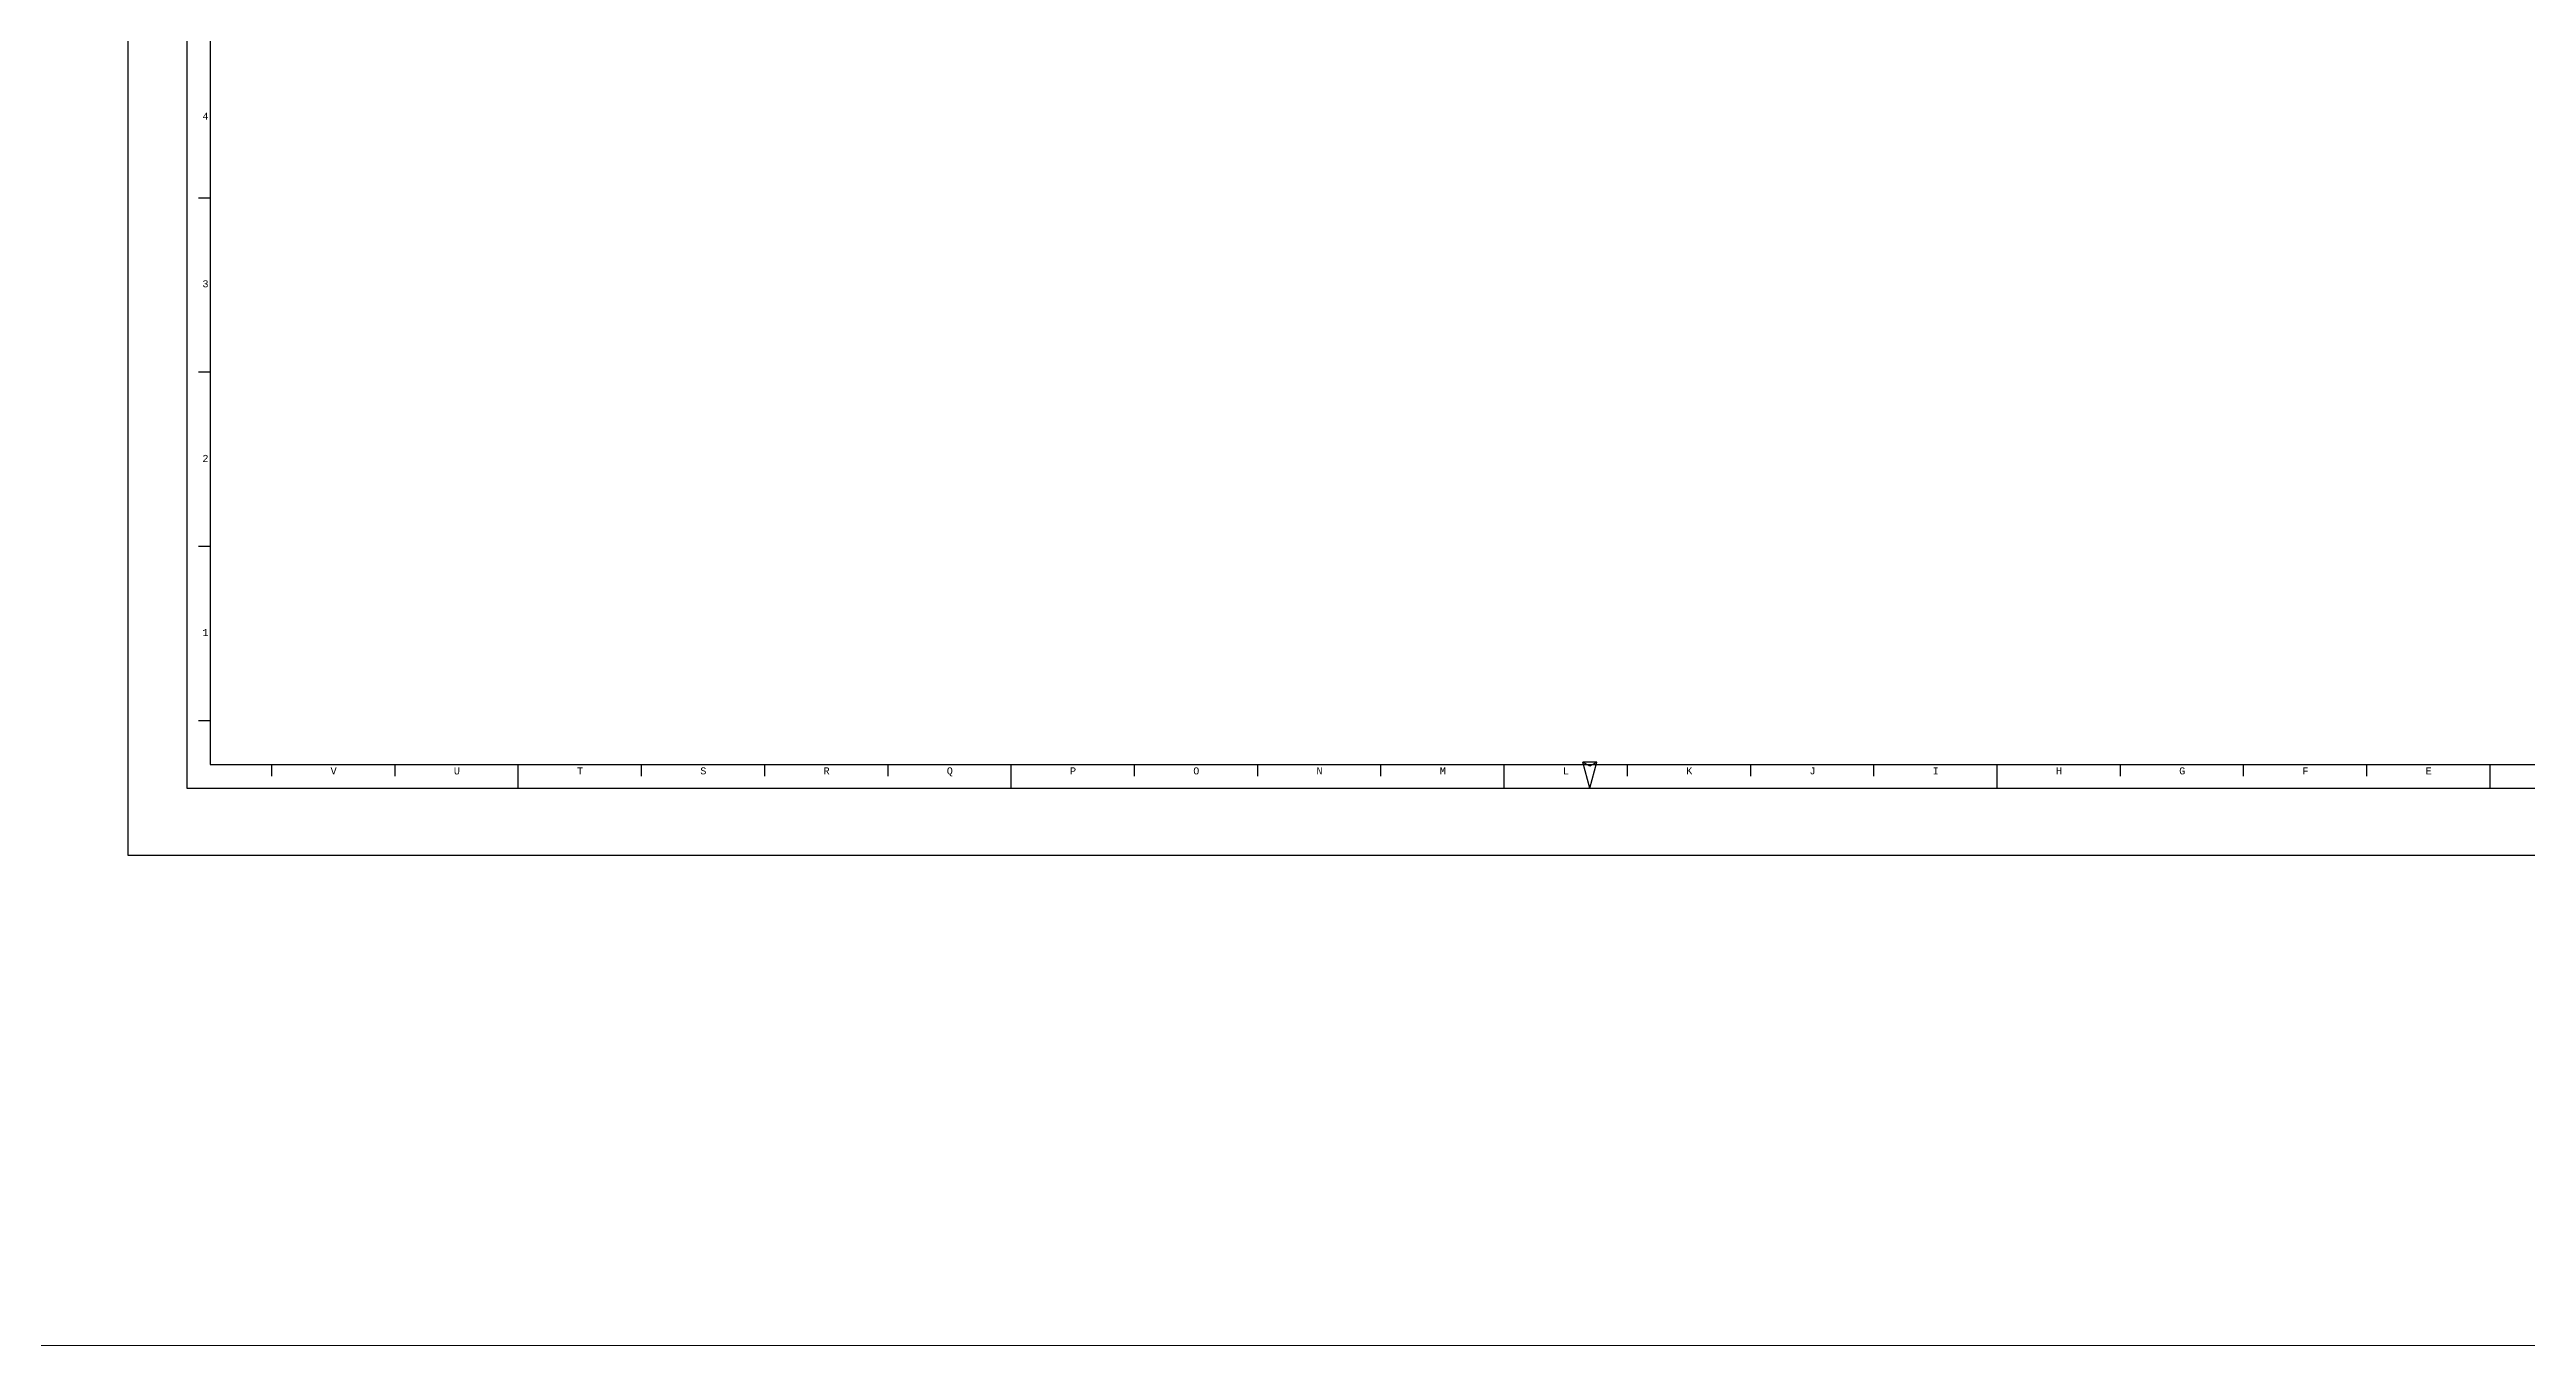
# Model space of a CAD drawing. Header units: millimetres. Extents: x -388065 to 2372687422, y -192755 to 667797.
# Drawn here: x 1487664 to 1547036, y 351707 to 382749 of the extents above; entities that cross this region are included whole.
import ezdxf

# ---------------------------------------------------------------- set-up
doc = ezdxf.new("R2010")
doc.units = ezdxf.units.MM
doc.layers.add('Label', color=192, linetype='Continuous')
doc.layers.add('LOGO', color=250, linetype='Continuous')
doc.layers.add('STR-STEEL_IN_SEC', color=6, linetype='Continuous', lineweight=15)
doc.styles.add('STANDART', font='MONOTXT.shx')

# ---------------------------------------------------------------- blocks, each defined once
blk = doc.blocks.new('LABLE')
at = {"layer": 'Label', "color": 7}
for p, q in [((0, 56070), (0, 0)), ((679, 55391), (679, 679)), ((340, 17025), (679, 17025)), ((679, 11997), (340, 11997)), ((679, 6970), (340, 6970)), ((679, 1943), (340, 1943)), ((40697, 745), (40298, 745)), ((40498, 0), (40298, 745)), ((40498, 630), (40298, 745)), ((40498, 0), (40697, 745)), ((40697, 745), (40498, 630)), ((0, 0), (80430, 0)), ((679, 679), (79751, 679)), ((2456, 340), (2456, 679)), ((6013, 340), (6013, 679)), ((9570, 0), (9570, 679)), ((13126, 340), (13126, 679)), ((16683, 340), (16683, 679)), ((20240, 340), (20240, 679)), ((23797, 0), (23797, 679)), ((27354, 340), (27354, 679)), ((30911, 340), (30911, 679)), ((34468, 340), (34468, 679)), ((38025, 0), (38025, 679)), ((41582, 340), (41582, 679)), ((45139, 340), (45139, 679)), ((48696, 340), (48696, 679)), ((52253, 0), (52253, 679)), ((55809, 340), (55809, 679)), ((59366, 340), (59366, 679)), ((62923, 340), (62923, 679)), ((66480, 0), (66480, 679))]:
    blk.add_line(p, q, dxfattribs=at)
at = {"layer": 'Label', "color": 7, "style": 'STANDART', "width": 1}
for s, p in [('4', (452, 19276)), ('3', (452, 14443)), ('2', (452, 9406)), ('1', (452, 4387)), ('V', (4152, 394)), ('U', (7708, 394)), ('T', (11265, 394)), ('S', (14822, 394)), ('R', (18379, 394)), ('Q', (21936, 394)), ('P', (25493, 394)), ('O', (29050, 394)), ('N', (32607, 394)), ('M', (36164, 394)), ('L', (39721, 394)), ('K', (43278, 394)), ('J', (46835, 394)), ('I', (50391, 394)), ('H', (53948, 394)), ('G', (57505, 394)), ('F', (61062, 394)), ('E', (64619, 394))]:
    blk.add_text(s, height=203, dxfattribs=at).set_placement(p)

msp = doc.modelspace()

# ---------------------------------------------------------------- linework, layer by layer
at = {"layer": 'LOGO', "ltscale": 0.1}
msp.add_lwpolyline([(1559438.0368, 363451.196), (1559438.0368, 412819.6118), (1489541.0036, 412819.6118), (1489541.0036, 363451.196)], close=True, dxfattribs=at)
at = {"layer": 'STR-STEEL_IN_SEC', "ltscale": 10}
msp.add_lwpolyline([(1584664.4846, 579101.4319), (1396989.2923, 579101.4319), (1396989.2923, 351706.677), (1584664.4846, 351706.677)], close=True, dxfattribs=at)

# ---------------------------------------------------------------- block references
at = {"xscale": 0.8305106339421224, "yscale": 0.8305106339421224, "zscale": 0.8305106339421224}
msp.add_blockref('LABLE', (1490952.8718, 365058.3822), dxfattribs=at)

doc.saveas('drawing.dxf')
